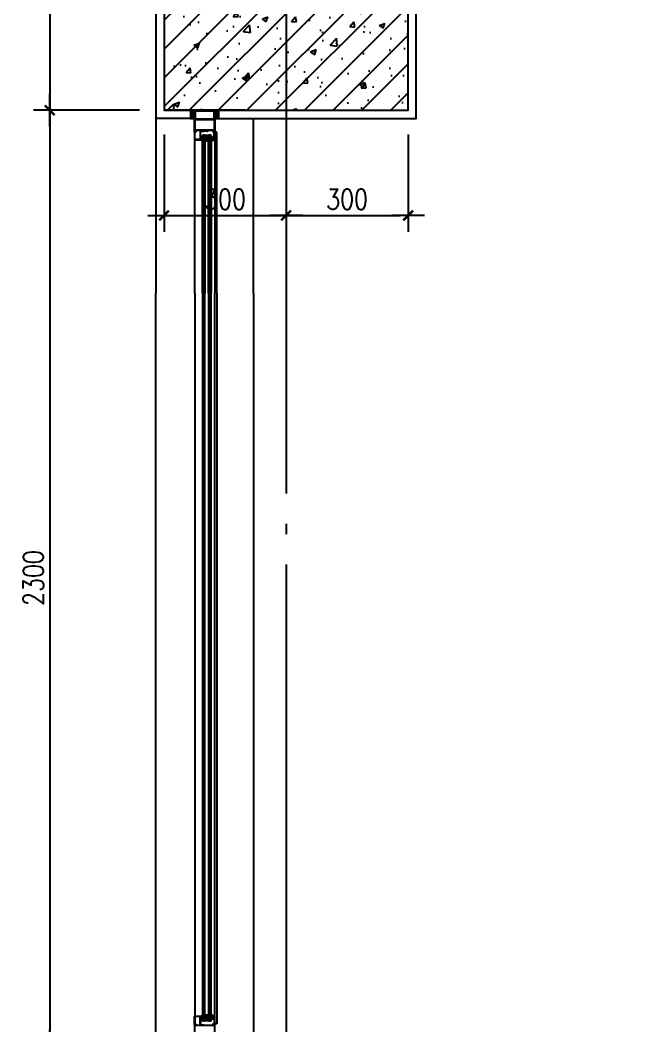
# Model space of a CAD drawing. Extents: x 447078 to 1776277, y 243534 to 519428.
# Drawn here: x 531921 to 533446, y 303742 to 306214 of the extents above; entities that cross this region are included whole.
import ezdxf

# ---------------------------------------------------------------- set-up
doc = ezdxf.new("R2010")
doc.units = 0
doc.header["$LTSCALE"] = 1000
doc.header["$MEASUREMENT"] = 0
doc.linetypes.add('$2$CCDID0GLB00001', pattern=[30, 26.5, -1.5, 0.5, -1.5])
doc.layers.get('Defpoints').update_dxf_attribs({"color": 2, "lineweight": 15})
for name, color, linetype in [('$2$G-GRID', 1, '$2$CCDID0GLB00001'), ('A-SURF', 6, 'Continuous'), ('A-WALL', 140, 'Continuous'), ('A-WALL-HATH', 8, 'Continuous'), ('G-0-XREF', 2, 'Continuous'), ('PUB_DIM', 3, 'Continuous'), ('节点大样$0$ELEV-THIN', 252, 'Continuous')]:
    doc.layers.add(name, color=color, linetype=linetype)
doc.styles.add('CCDI_T_G02', font='simplex.shx', dxfattribs={"width": 0.8, "bigfont": 'zjdz.shx'})
doc.dimstyles.new('CCDI_DIMN_20$0', dxfattribs={"dimscale": 0.2, "dimtxt": 250, "dimasz": 100, "dimexe": 200, "dimexo": 300, "dimgap": 75, "dimtad": 1, "dimdec": 0, "dimzin": 0, "dimdsep": 46, "dimtxsty": 'CCDI_T_G02', "dimblk": 'TICK-3', "dimcen": 0, "dimclrd": 256, "dimclre": 256, "dimclrt": 7, "dimazin": 0, "dimtfac": 0.5, "dimtdec": 0, "dimtix": 1, "dimtmove": 2, "dimatfit": 0, "dimldrblk": 'TICK-arow', "dimfxl": 200, "dimtvp": 1, "dimtolj": 1, "dimtzin": 0, "dimlwd": -1, "dimlwe": -1, "dimarcsym": 0})
pattern_1 = [(45, (-662809.7657, -273124.5073), (0.7954951288, -0.7954951288), []), (315, (-662809.7657, -273124.5073), (-0.7954951288, -0.7954951288), [])]

# ---------------------------------------------------------------- blocks, each defined once
blk = doc.blocks.new('TICK-3')
blk.add_line((2, 0), (-2, 0))
at = {"const_width": 0.3}
blk.add_lwpolyline([(0.6, 0.6), (-0.6, -0.6)], dxfattribs=at)
blk = doc.blocks.new('*D3589')
at = {"layer": 'Defpoints', "color": 0}
for p in [(532274.3, 306992.5), (531993.4, 305992.5), (532274.3, 305992.5)]:
    blk.add_point(p, dxfattribs=at)
at = {"layer": 'PUB_DIM'}
for p, q in [((532214.3, 306992.5), (531953.4, 306992.5)), ((531993.4, 306972.5), (531993.4, 306012.5)), ((532214.3, 305992.5), (531953.4, 305992.5))]:
    blk.add_line(p, q, dxfattribs=at)
at = {"layer": 'PUB_DIM', "xscale": 20, "yscale": 20, "zscale": 20}
for p, rotation in [((531993.4, 306992.5), 90), ((531993.4, 305992.5), 270)]:
    blk.add_blockref('TICK-3', p, dxfattribs=dict(at, rotation=rotation))
at = {"layer": 'PUB_DIM', "color": 7, "insert": (531953.4, 306492.5), "char_height": 50, "attachment_point": 5, "rotation": 90, "style": 'CCDI_T_G02'}
blk.add_mtext('\\A1;1000', dxfattribs=at)
blk = doc.blocks.new('TICK-arow')
blk.add_line((-1, 0), (0, 0))
blk.add_lwpolyline([(0, 0, 0, 1, 0), (-3, 0, 0, 0, 0)], format="xyseb")
blk = doc.blocks.new('*D3591')
at = {"layer": 'Defpoints', "color": 0}
for p in [(532274.3, 305992.5), (532574.3, 305992.5), (532574.3, 305733.8)]:
    blk.add_point(p, dxfattribs=at)
at = {"layer": 'PUB_DIM'}
for p, q in [((532274.3, 305932.5), (532274.3, 305693.8)), ((532574.3, 305932.5), (532574.3, 305693.8)), ((532294.3, 305733.8), (532554.3, 305733.8))]:
    blk.add_line(p, q, dxfattribs=at)
at = {"layer": 'PUB_DIM', "xscale": 20, "yscale": 20, "zscale": 20, "rotation": 180}
blk.add_blockref('TICK-3', (532274.3, 305733.8), dxfattribs=at)
at = {"layer": 'PUB_DIM', "xscale": 20, "yscale": 20, "zscale": 20}
blk.add_blockref('TICK-3', (532574.3, 305733.8), dxfattribs=at)
at = {"layer": 'PUB_DIM', "color": 7, "insert": (532424.3, 305773.8), "char_height": 50, "attachment_point": 5, "style": 'CCDI_T_G02'}
blk.add_mtext('\\A1;300', dxfattribs=at)
blk = doc.blocks.new('*D3676')
at = {"layer": 'Defpoints', "color": 0}
for p in [(532574.3, 305992.5), (532874.3, 305992.5), (532874.3, 305733.8)]:
    blk.add_point(p, dxfattribs=at)
at = {"layer": 'PUB_DIM'}
for p, q in [((532574.3, 305932.5), (532574.3, 305693.8)), ((532874.3, 305932.5), (532874.3, 305693.8)), ((532594.3, 305733.8), (532854.3, 305733.8))]:
    blk.add_line(p, q, dxfattribs=at)
at = {"layer": 'PUB_DIM', "xscale": 20, "yscale": 20, "zscale": 20, "rotation": 180}
blk.add_blockref('TICK-3', (532574.3, 305733.8), dxfattribs=at)
at = {"layer": 'PUB_DIM', "xscale": 20, "yscale": 20, "zscale": 20}
blk.add_blockref('TICK-3', (532874.3, 305733.8), dxfattribs=at)
at = {"layer": 'PUB_DIM', "color": 7, "insert": (532724.3, 305773.8), "char_height": 50, "attachment_point": 5, "style": 'CCDI_T_G02'}
blk.add_mtext('\\A1;300', dxfattribs=at)
blk = doc.blocks.new('*D3688')
at = {"layer": 'Defpoints', "color": 0}
for p in [(532274.3, 305992.5), (531993.4, 303692.5), (532274.3, 303692.5)]:
    blk.add_point(p, dxfattribs=at)
at = {"layer": 'PUB_DIM'}
for p, q in [((532214.3, 305992.5), (531953.4, 305992.5)), ((531993.4, 305972.5), (531993.4, 303712.5)), ((532214.3, 303692.5), (531953.4, 303692.5))]:
    blk.add_line(p, q, dxfattribs=at)
at = {"layer": 'PUB_DIM', "xscale": 20, "yscale": 20, "zscale": 20}
for p, rotation in [((531993.4, 305992.5), 90), ((531993.4, 303692.5), 270)]:
    blk.add_blockref('TICK-3', p, dxfattribs=dict(at, rotation=rotation))
at = {"layer": 'PUB_DIM', "color": 7, "insert": (531953.4, 304842.5), "char_height": 50, "attachment_point": 5, "rotation": 90, "style": 'CCDI_T_G02'}
blk.add_mtext('\\A1;2300', dxfattribs=at)

msp = doc.modelspace()

# ---------------------------------------------------------------- hatches: boundary and pattern name
at = {"layer": 'A-WALL-HATH'}
h = msp.add_hatch(dxfattribs=at)
h.set_pattern_fill('钢筋混凝土', color=256, scale=20)
h.set_pattern_definition([(45, (1074569.894, 325249.9), (-35.355339, 35.355339), []), (50, (1074569.89, 325249.9), (143.452037, -12.550427), [15, -165]), (355, (1074569.9, 325249.9), (-27.750267, 150.438427), [12, -132]), (100.4514, (1074581.85, 325248.86), (115.701876, 137.88791), [12.748038, -140.228422]), (46.1842, (1074569.9, 325289.9), (213.44821, -33.1038), [22.5, -247.5]), (96.6356, (1074587.68, 325287.14), (186.93254, 194.823574), [19.12206, -210.3426]), (351.1842, (1074569.9, 325289.9), (186.93239, 194.82372), [18, -198]), (21, (1074589.89, 325279.9), (119.38141, -80.523778), [15, -165]), (326, (1074589.9, 325279.9), (48.663066, 145.03001), [12, -132]), (71.4514, (1074599.84, 325273.19), (168.044526, 64.5061), [12.748038, -140.228422]), (37.5, (1074569.894, 325249.9), (2.431971, 66.578771), [0, -130.4, 0, -134, 0, -132.5]), (7.5, (1074569.894, 325249.9), (52.6139075, 78.882342), [0, -76.4, 0, -127.4, 0, -50.5]), (327.5, (1074525.294, 325249.9), (106.764487, -4.5109743), [0, -50, 0, -156, 0, -207]), (317.5, (1074505.29, 325249.9), (116.637234, 20.020996), [0, -65, 0, -103.6, 0, -147])])
h.paths.add_polyline_path([(532874.3, 305992.5), (532874.3, 306842.5), (533446.2, 306842.5), (533446.2, 306992.5), (532474.3, 306992.5), (532474.3, 307392.5), (532274.3, 307392.5), (532275.7, 305992.5)])
at = {"layer": '节点大样$0$ELEV-THIN'}
h = msp.add_hatch(dxfattribs=at)
h.set_pattern_fill('ANSI37', color=256, scale=9, angle=90, style=0)
h.set_pattern_definition(pattern_1)
h.paths.add_polyline_path([(532349.3, 305992.5), (532339.3, 305992.5), (532339.3, 305972.5), (532349.3, 305972.5)])
h = msp.add_hatch(dxfattribs=at)
h.set_pattern_fill('ANSI37', color=256, scale=9, angle=90, style=0)
h.set_pattern_definition(pattern_1)
h.paths.add_polyline_path([(532399.3, 305992.5), (532399.3, 305972.5), (532409.3, 305972.5), (532409.3, 305992.5)])
h = msp.add_hatch(dxfattribs=at)
h.set_pattern_fill('ANSI37', color=256, scale=9, angle=90, style=0)
h.set_pattern_definition([(135, (-782051.2713, -279368.4939), (-0.7954951288, -0.7954951288), []), (225, (-782051.2713, -279368.4939), (0.7954951288, -0.7954951288), [])])
edge = h.paths.add_edge_path()
edge.add_line((532364.3, 305919.9), (532364.3, 305921.6))
edge.add_ellipse((532363.8, 305921.6), major_axis=(0.354, 0.354), ratio=1, start_angle=315, end_angle=328.7542)
edge.add_line((532364.3, 305921.8), (532364.3, 305921.8))
edge.add_ellipse((532364.8, 305921.9), major_axis=(-0.354, 0.354), ratio=1, start_angle=58.7542, end_angle=135)
edge.add_line((532364.8, 305921.4), (532368.3, 305921.4))
edge.add_ellipse((532368.3, 305921.9), major_axis=(-0.354, 0.354), ratio=1, start_angle=135, end_angle=225)
edge.add_line((532368.8, 305921.9), (532368.8, 305919.9))
edge.add_line((532368.8, 305919.9), (532364.3, 305919.9))
edge = h.paths.add_edge_path()
edge.add_ellipse((532363.8, 305919.9), major_axis=(-0.354, 0.354), ratio=1, start_angle=135, end_angle=225)
edge.add_line((532364.3, 305919.9), (532364.3, 305919.9))
edge.add_line((532364.3, 305919.9), (532368.8, 305919.9))
edge.add_line((532368.8, 305919.9), (532368.8, 305916))
edge.add_ellipse((532362.5, 305912.1), major_axis=(-5.2, 5.2), ratio=1, start_angle=256.5566, end_angle=305.078)
h = msp.add_hatch(dxfattribs=at)
h.set_pattern_fill('HEX', color=256, scale=3, angle=-180, style=0)
h.set_pattern_definition([(180, (-782051.27133, -279368.4939), (-2e-16, -0.649519053), [0.375, -0.75]), (300, (-782051.27133, -279368.4939), (0.56250000014, 0.3247595265), [0.375, -0.75]), (240, (-782051.64633, -279368.4939), (0.56250000014, -0.3247595265), [0.375, -0.75])])
edge = h.paths.add_edge_path()
edge.add_line((532364.3, 305921.9), (532364.3, 305925.9))
edge.add_ellipse((532364.8, 305925.9), major_axis=(-0.354, 0.354), ratio=1, start_angle=-45, end_angle=45, ccw=False)
edge.add_line((532364.8, 305926.4), (532368.3, 305926.4))
edge.add_ellipse((532368.3, 305925.9), major_axis=(0.354, 0.354), ratio=1, start_angle=315, end_angle=405, ccw=False)
edge.add_line((532368.8, 305925.9), (532368.8, 305921.9))
edge.add_ellipse((532368.3, 305921.9), major_axis=(-0.354, 0.354), ratio=1, start_angle=135, end_angle=225, ccw=False)
edge.add_line((532368.3, 305921.4), (532364.8, 305921.4))
edge.add_ellipse((532364.8, 305921.9), major_axis=(0.354, 0.354), ratio=1, start_angle=135, end_angle=225, ccw=False)
h = msp.add_hatch(dxfattribs=at)
h.set_pattern_fill('ANSI37', color=256, scale=9, angle=90, style=0)
h.set_pattern_definition([(45, (-740867.6302, -279371.4939), (0.7954951288, -0.7954951288), []), (315, (-740867.6302, -279371.4939), (-0.7954951288, -0.7954951288), [])])
h.paths.add_polyline_path([(532374.8, 305923.7), (532374.8, 305930.4), (532383.8, 305930.4), (532383.8, 305923.7)])
h = msp.add_hatch(dxfattribs=at)
h.set_pattern_fill('HEX', color=256, scale=3, angle=-180, style=0)
h.set_pattern_definition([(360, (-740867.6302, -279371.4939), (-1e-17, -0.649519053), [0.375, -0.75]), (240, (-740867.6302, -279371.4939), (-0.56250000014, 0.3247595265), [0.375, -0.75]), (300, (-740867.2552, -279371.4939), (-0.56250000014, -0.3247595265), [0.375, -0.75])])
edge = h.paths.add_edge_path()
edge.add_ellipse((532383.3, 305917), major_axis=(-0.0707, 0.0707), ratio=1, start_angle=135, end_angle=225, ccw=False)
edge.add_line((532383.3, 305916.9), (532375.3, 305916.9))
edge.add_ellipse((532375.3, 305917), major_axis=(-0.0707, 0.0707), ratio=1, start_angle=45, end_angle=135, ccw=False)
edge.add_line((532375.2, 305917), (532375.2, 305923.2))
edge.add_ellipse((532375.3, 305923.2), major_axis=(-0.0707, 0.0707), ratio=1, start_angle=-45, end_angle=45, ccw=False)
edge.add_line((532375.3, 305923.3), (532383.3, 305923.3))
edge.add_ellipse((532383.3, 305923.2), major_axis=(0.0707, 0.0707), ratio=1, start_angle=315, end_angle=405, ccw=False)
edge.add_line((532383.4, 305923.2), (532383.4, 305917))
h = msp.add_hatch(dxfattribs=at)
h.set_pattern_fill('HEX', color=256, scale=3, angle=-180, style=0)
h.set_pattern_definition([(6e-14, (-746894.1795, -330366.1624), (2e-16, -0.649519053), [0.375, -0.75]), (240, (-746894.1795, -330366.1624), (-0.56250000014, 0.3247595265), [0.375, -0.75]), (300, (-746893.8045, -330366.1624), (-0.56250000014, -0.3247595265), [0.375, -0.75])])
edge = h.paths.add_edge_path()
edge.add_ellipse((532390.3, 305925.9), major_axis=(-0.354, 0.354), ratio=1, start_angle=-45, end_angle=45)
edge.add_line((532389.8, 305925.9), (532389.8, 305921.9))
edge.add_ellipse((532390.3, 305921.9), major_axis=(-0.354, 0.354), ratio=1, start_angle=45, end_angle=135)
edge.add_line((532390.3, 305921.4), (532395.8, 305921.4))
edge.add_line((532395.8, 305921.4), (532395.8, 305921.6))
edge.add_ellipse((532396.3, 305921.6), major_axis=(0.354, 0.354), ratio=1, start_angle=-45, end_angle=135, ccw=False)
edge.add_line((532396.8, 305921.6), (532396.8, 305921.4))
edge.add_line((532396.8, 305921.4), (532396.9, 305921.4))
edge.add_ellipse((532396.9, 305921.9), major_axis=(-0.354, 0.354), ratio=1, start_angle=135, end_angle=225)
edge.add_line((532397.4, 305921.9), (532397.4, 305925.7))
edge.add_line((532397.4, 305925.7), (532396.8, 305925.7))
edge.add_line((532396.8, 305925.7), (532396.8, 305925))
edge.add_ellipse((532396.3, 305925), major_axis=(-0.354, 0.354), ratio=1, start_angle=45, end_angle=225, ccw=False)
edge.add_line((532395.8, 305925), (532395.8, 305926.4))
edge.add_line((532395.8, 305926.4), (532390.3, 305926.4))
h = msp.add_hatch(dxfattribs=at)
h.set_pattern_fill('ANSI37', color=256, scale=9, angle=90, style=0)
h.set_pattern_definition([(135, (-782051.2713, -280724.2113), (-0.7954951288, -0.7954951288), []), (225, (-782051.2713, -280724.2113), (0.7954951288, -0.7954951288), [])])
edge = h.paths.add_edge_path()
edge.add_line((532364.3, 303765), (532364.3, 303763.3))
edge.add_ellipse((532363.8, 303763.3), major_axis=(0.354, -0.354), ratio=1, start_angle=31.2458, end_angle=45, ccw=False)
edge.add_line((532364.3, 303763.2), (532364.3, 303763.2))
edge.add_ellipse((532364.8, 303763), major_axis=(-0.354, -0.354), ratio=1, start_angle=225, end_angle=301.2458, ccw=False)
edge.add_line((532364.8, 303763.5), (532368.3, 303763.5))
edge.add_ellipse((532368.3, 303763), major_axis=(-0.354, -0.354), ratio=1, start_angle=135, end_angle=225, ccw=False)
edge.add_line((532368.8, 303763), (532368.8, 303765))
edge.add_line((532368.8, 303765), (532364.3, 303765))
edge = h.paths.add_edge_path()
edge.add_ellipse((532363.8, 303765), major_axis=(-0.354, -0.354), ratio=1, start_angle=135, end_angle=225, ccw=False)
edge.add_line((532364.3, 303765), (532364.3, 303765))
edge.add_line((532364.3, 303765), (532368.8, 303765))
edge.add_line((532368.8, 303765), (532368.8, 303768.9))
edge.add_ellipse((532362.5, 303772.8), major_axis=(-5.2, -5.2), ratio=1, start_angle=54.922, end_angle=103.4434, ccw=False)
h = msp.add_hatch(dxfattribs=at)
h.set_pattern_fill('HEX', color=256, scale=3, angle=-180, style=0)
h.set_pattern_definition([(180, (-782051.27133, -280724.2113), (-2e-16, -0.649519053), [0.375, -0.75]), (300, (-782051.27133, -280724.2113), (0.56250000014, 0.3247595265), [0.375, -0.75]), (240, (-782051.64633, -280724.2113), (0.56250000014, -0.3247595265), [0.375, -0.75])])
edge = h.paths.add_edge_path()
edge.add_line((532364.3, 303763), (532364.3, 303759))
edge.add_ellipse((532364.8, 303759), major_axis=(-0.354, -0.354), ratio=1, start_angle=315, end_angle=405)
edge.add_line((532364.8, 303758.5), (532368.3, 303758.5))
edge.add_ellipse((532368.3, 303759), major_axis=(0.354, -0.354), ratio=1, start_angle=-45, end_angle=45)
edge.add_line((532368.8, 303759), (532368.8, 303763))
edge.add_ellipse((532368.3, 303763), major_axis=(-0.354, -0.354), ratio=1, start_angle=135, end_angle=225)
edge.add_line((532368.3, 303763.5), (532364.8, 303763.5))
edge.add_ellipse((532364.8, 303763), major_axis=(0.354, -0.354), ratio=1, start_angle=135, end_angle=225)
h = msp.add_hatch(dxfattribs=at)
h.set_pattern_fill('ANSI37', color=256, scale=9, angle=90, style=0)
h.set_pattern_definition([(45, (-740867.6302, -280727.2113), (0.7954951288, -0.7954951288), []), (315, (-740867.6302, -280727.2113), (-0.7954951288, -0.7954951288), [])])
h.paths.add_polyline_path([(532374.8, 303761.2), (532374.8, 303754.5), (532383.8, 303754.5), (532383.8, 303761.2)])
h = msp.add_hatch(dxfattribs=at)
h.set_pattern_fill('HEX', color=256, scale=3, angle=-180, style=0)
h.set_pattern_definition([(360, (-740867.6302, -280727.2113), (-1e-17, -0.649519053), [0.375, -0.75]), (240, (-740867.6302, -280727.2113), (-0.56250000014, 0.3247595265), [0.375, -0.75]), (300, (-740867.2552, -280727.2113), (-0.56250000014, -0.3247595265), [0.375, -0.75])])
edge = h.paths.add_edge_path()
edge.add_ellipse((532383.3, 303767.9), major_axis=(-0.0707, -0.0707), ratio=1, start_angle=135, end_angle=225)
edge.add_line((532383.3, 303768), (532375.3, 303768))
edge.add_ellipse((532375.3, 303767.9), major_axis=(-0.0707, -0.0707), ratio=1, start_angle=225, end_angle=315)
edge.add_line((532375.2, 303767.9), (532375.2, 303761.7))
edge.add_ellipse((532375.3, 303761.7), major_axis=(-0.0707, -0.0707), ratio=1, start_angle=315, end_angle=405)
edge.add_line((532375.3, 303761.6), (532383.3, 303761.6))
edge.add_ellipse((532383.3, 303761.7), major_axis=(0.0707, -0.0707), ratio=1, start_angle=-45, end_angle=45)
edge.add_line((532383.4, 303761.7), (532383.4, 303767.9))
h = msp.add_hatch(dxfattribs=at)
h.set_pattern_fill('HEX', color=256, scale=3, angle=-180, style=0)
h.set_pattern_definition([(6e-14, (-746894.1795, -331721.87984), (2e-16, -0.649519053), [0.375, -0.75]), (240, (-746894.1795, -331721.87984), (-0.56250000014, 0.3247595265), [0.375, -0.75]), (300, (-746893.8045, -331721.87984), (-0.56250000014, -0.3247595265), [0.375, -0.75])])
edge = h.paths.add_edge_path()
edge.add_ellipse((532390.3, 303759), major_axis=(-0.354, -0.354), ratio=1, start_angle=315, end_angle=405, ccw=False)
edge.add_line((532389.8, 303759), (532389.8, 303763))
edge.add_ellipse((532390.3, 303763), major_axis=(-0.354, -0.354), ratio=1, start_angle=225, end_angle=315, ccw=False)
edge.add_line((532390.3, 303763.5), (532395.8, 303763.5))
edge.add_line((532395.8, 303763.5), (532395.8, 303763.3))
edge.add_ellipse((532396.3, 303763.3), major_axis=(0.354, -0.354), ratio=1, start_angle=225, end_angle=405)
edge.add_line((532396.8, 303763.3), (532396.8, 303763.5))
edge.add_line((532396.8, 303763.5), (532396.9, 303763.5))
edge.add_ellipse((532396.9, 303763), major_axis=(-0.354, -0.354), ratio=1, start_angle=135, end_angle=225, ccw=False)
edge.add_line((532397.4, 303763), (532397.4, 303759.3))
edge.add_line((532397.4, 303759.3), (532396.8, 303759.3))
edge.add_line((532396.8, 303759.3), (532396.8, 303759.9))
edge.add_ellipse((532396.3, 303759.9), major_axis=(-0.354, -0.354), ratio=1, start_angle=135, end_angle=315)
edge.add_line((532395.8, 303759.9), (532395.8, 303758.5))
edge.add_line((532395.8, 303758.5), (532390.3, 303758.5))

# ---------------------------------------------------------------- linework, layer by layer
at = {"layer": '$2$G-GRID', "ltscale": 0.05}
msp.add_line((532574.3, 307875.8), (532574.3, 302054.4), dxfattribs=at)
at = {"layer": 'A-SURF'}
for p, q in [((532339.3, 305972.5), (532254.3, 305972.5)), ((532399.3, 305972.5), (532494.3, 305972.5))]:
    msp.add_line(p, q, dxfattribs=at)
for points in [[(532494.3, 307292.5), (532494.3, 307412.5), (532254.3, 307442.5), (532254.3, 305972.5)], [(532494.3, 305972.5), (532894.3, 305972.5), (532894.3, 306822.5), (533446.2, 306822.5)]]:
    msp.add_lwpolyline(points, dxfattribs=at)
at = {"layer": 'A-WALL'}
msp.add_line((532474.3, 305992.5), (532274.3, 305992.5), dxfattribs=at)
msp.add_line((532474.3, 305992.5), (532274.3, 305992.5), dxfattribs=at)
msp.add_lwpolyline([(533446.2, 306992.5), (532474.3, 306992.5), (532474.3, 307392.5), (532274.3, 307392.5), (532274.3, 305992.5), (532874.3, 305992.5), (532874.3, 306842.5), (533446.2, 306842.5)], dxfattribs=at)
at = {"layer": 'G-0-XREF', "ltscale": 5}
for p, q in [((532254.3, 305972.5), (532254.3, 305542.5)), ((532494.3, 305542.5), (532494.3, 305972.5)), ((532254.3, 303712.5), (532254.3, 305542.5)), ((532494.3, 305542.5), (532494.3, 303712.5))]:
    msp.add_line(p, q, dxfattribs=at)
at = {"layer": '节点大样$0$ELEV-THIN'}
for p, q in [((532349.3, 305950), (532349.3, 305992.5)), ((532349.3, 305992.5), (532399.3, 305992.5)), ((532350.7, 305991.1), (532350.7, 305971.5)), ((532350.7, 305991.1), (532397.9, 305991.1)), ((532397.9, 305971.5), (532397.9, 305991.1)), ((532399.3, 305992.5), (532399.3, 305920)), ((532349.3, 305939), (532349.3, 305967.5)), ((532350.7, 305971.5), (532397.9, 305971.5)), ((532399.3, 305967.5), (532399.3, 305920)), ((532351.1, 305939), (532349.3, 305939)), ((532351.9, 305939.7), (532351.1, 305939)), ((532351.4, 305941.7), (532352, 305940.7)), ((532397, 305942.5), (532351.8, 305942.5)), ((532394.9, 305939.9), (532397.2, 305940.8)), ((532397.4, 305939), (532395.1, 305939)), ((532397.5, 305941.3), (532397.5, 305942)), ((532397.9, 305926.8), (532397.9, 305938.5)), ((532399.3, 305938.5), (532399.3, 305542.5)), ((532404.3, 305938.5), (532399.3, 305938.5)), ((532404.3, 305542.5), (532404.3, 305938.5)), ((532349.8, 305542.5), (532349.8, 305919.4)), ((532369.8, 305931.4), (532368.8, 305930.4)), ((532368.8, 305542.5), (532368.8, 305930.4)), ((532369.8, 305542.5), (532369.8, 305931.4)), ((532373.8, 305931.4), (532369.8, 305931.4)), ((532373.8, 305931.4), (532373.8, 305542.5)), ((532374.8, 305930.4), (532374.8, 305542.5)), ((532383.8, 305930.4), (532374.8, 305930.4)), ((532384.8, 305931.4), (532383.8, 305930.4)), ((532383.8, 305542.5), (532383.8, 305930.4)), ((532384.8, 305931.4), (532384.8, 305542.5)), ((532388.8, 305931.4), (532384.8, 305931.4)), ((532388.8, 305542.5), (532388.8, 305931.4)), ((532389.8, 305930.4), (532388.8, 305931.4)), ((532389.8, 305930.4), (532389.8, 305542.5)), ((532395.8, 305924.7), (532395.8, 305926.1)), ((532395.8, 305920), (532395.8, 305921.3)), ((532396.3, 305926.6), (532397.7, 305926.6)), ((532398.8, 305919.5), (532396.3, 305919.5)), ((532398, 305925.4), (532396.8, 305925.4)), ((532396.8, 305925.4), (532396.8, 305924.7)), ((532396.8, 305921.3), (532396.8, 305920.7)), ((532396.8, 305920.7), (532398, 305920.7)), ((532398, 305920.7), (532398, 305925.4)), ((532349.8, 305542.5), (532349.8, 303765.5)), ((532368.8, 305542.5), (532368.8, 303754.5)), ((532369.8, 305542.5), (532369.8, 303753.5)), ((532373.8, 303753.5), (532373.8, 305542.5)), ((532374.8, 303754.5), (532374.8, 305542.5)), ((532383.8, 305542.5), (532383.8, 303754.5)), ((532384.8, 303753.5), (532384.8, 305542.5)), ((532388.8, 305542.5), (532388.8, 303753.5)), ((532389.8, 303754.5), (532389.8, 305542.5)), ((532399.3, 303746.5), (532399.3, 305542.5)), ((532404.3, 305542.5), (532404.3, 303746.5)), ((532395.8, 303765), (532395.8, 303763.6)), ((532395.8, 303760.2), (532395.8, 303758.8)), ((532398.8, 303765.5), (532396.3, 303765.5)), ((532396.3, 303758.3), (532397.7, 303758.3)), ((532396.8, 303763.6), (532396.8, 303764.3)), ((532396.8, 303764.3), (532398, 303764.3)), ((532396.8, 303759.5), (532396.8, 303760.2)), ((532398, 303759.5), (532396.8, 303759.5)), ((532397.9, 303758.1), (532397.9, 303746.5)), ((532398, 303764.3), (532398, 303759.5)), ((532399.3, 303717.5), (532399.3, 303765)), ((532399.3, 303692.5), (532399.3, 303765)), ((532351.1, 303746), (532349.3, 303746)), ((532349.3, 303746), (532349.3, 303717.5)), ((532351.9, 303745.2), (532351.1, 303746)), ((532351.4, 303743.2), (532352, 303744.2)), ((532397, 303742.5), (532351.8, 303742.5)), ((532369.8, 303753.5), (532368.8, 303754.5)), ((532373.8, 303753.5), (532369.8, 303753.5)), ((532383.8, 303754.5), (532374.8, 303754.5)), ((532384.8, 303753.5), (532383.8, 303754.5)), ((532388.8, 303753.5), (532384.8, 303753.5)), ((532389.8, 303754.5), (532388.8, 303753.5)), ((532394.9, 303745), (532397.2, 303744.1)), ((532397.4, 303746), (532395.1, 303746)), ((532397.5, 303743.6), (532397.5, 303743)), ((532404.3, 303746.5), (532399.3, 303746.5))]:
    msp.add_line(p, q, dxfattribs=at)
for points in [[(532349.3, 305992.5), (532339.3, 305992.5), (532339.3, 305972.5), (532349.3, 305972.5)], [(532409.3, 305992.5), (532397.9, 305992.5)], [(532409.3, 305972.5), (532409.3, 305992.5)], [(532409.3, 305972.5), (532399.3, 305972.5)], [(532374.8, 305930.4), (532373.8, 305931.4)], [(532374.8, 303754.5), (532373.8, 303753.5)]]:
    msp.add_lwpolyline(points, dxfattribs=at)
for points in [[(532350.7, 305970.1), (532397.9, 305970.1), (532397.9, 305944.4, -0.414214), (532397.4, 305943.9), (532351.2, 305943.9, -0.414214), (532350.7, 305944.4)], [(532364.3, 305920.7, 0.414214), (532364.1, 305920.9), (532364, 305920.9, -0.556743), (532363.8, 305921.2), (532364.3, 305922.1, 0.556743), (532364.1, 305922.4), (532364, 305922.4, -0.556743), (532363.8, 305922.7), (532364.3, 305923.6, 0.556743), (532364.1, 305923.9), (532364, 305923.9, -0.556743), (532363.8, 305924.2), (532364.3, 305925.1, 0.556743), (532364.1, 305925.4), (532364, 305925.4, -0.556743), (532363.8, 305925.7), (532364.3, 305926.6, 0.556743), (532364.1, 305926.9), (532364, 305926.9, -0.556743), (532363.8, 305927.2), (532364.3, 305928.1, 0.556743), (532364.1, 305928.4), (532364, 305928.4, -0.414214), (532363.8, 305928.6), (532363.8, 305939.5, -0.388879), (532364.3, 305940), (532381, 305941.5, -0.169586), (532381.3, 305941.4, 1.408437), (532381.6, 305942.6), (532364.1, 305941.1, 0.388879), (532362.8, 305939.6), (532362.8, 305920.9, -0.414214), (532362.3, 305920.4), (532350.9, 305920.4, -0.414214), (532350.4, 305920.9), (532350.4, 305937.8, -0.414214), (532350.9, 305938.3), (532351.2, 305938.3, 0.198912), (532351.5, 305938.5), (532353.2, 305940.1, 0.339454), (532353.3, 305941.3), (532352.8, 305942.2, 0.267949), (532352.4, 305942.4, 0.57735), (532351.9, 305941.6), (532352.2, 305941.1, -0.339454), (532352.1, 305940.5), (532351.3, 305939.7, -0.244698), (532350.8, 305939.5), (532349.9, 305939.7, 0.466308), (532349.3, 305939.2), (532349.3, 305919.9, 0.414214), (532349.8, 305919.4), (532363.8, 305919.4, 0.414214), (532364.3, 305919.9)], [(532364.8, 305926.4), (532368.3, 305926.4, -0.414214), (532368.8, 305925.9), (532368.8, 305921.9, -0.414214), (532368.3, 305921.4), (532364.8, 305921.4, -0.414214), (532364.3, 305921.9), (532364.3, 305925.9, -0.414214)], [(532375.3, 305916.5, -0.414214), (532374.8, 305917), (532374.8, 305923.2, -0.414214), (532375.3, 305923.7), (532383.3, 305923.7, -0.414214), (532383.8, 305923.2), (532383.8, 305917, -0.414214), (532383.3, 305916.5)], [(532375.3, 305916.9, -0.414214), (532375.2, 305917), (532375.2, 305923.2, -0.414214), (532375.3, 305923.3), (532383.3, 305923.3, -0.414214), (532383.4, 305923.2), (532383.4, 305917, -0.414214), (532383.3, 305916.9)], [(532396.9, 305926.4), (532390.3, 305926.4, 0.414214), (532389.8, 305925.9), (532389.8, 305921.9, 0.414214), (532390.3, 305921.4), (532396.9, 305921.4, 0.414214), (532397.4, 305921.9), (532397.4, 305925.9, 0.414214)], [(532364.3, 303764.2, -0.414214), (532364.1, 303764), (532364, 303764, 0.556743), (532363.8, 303763.8), (532364.3, 303762.8, -0.556743), (532364.1, 303762.5), (532364, 303762.5, 0.556743), (532363.8, 303762.3), (532364.3, 303761.3, -0.556743), (532364.1, 303761), (532364, 303761, 0.556743), (532363.8, 303760.8), (532364.3, 303759.8, -0.556743), (532364.1, 303759.5), (532364, 303759.5, 0.556743), (532363.8, 303759.3), (532364.3, 303758.3, -0.556743), (532364.1, 303758), (532364, 303758, 0.556743), (532363.8, 303757.8), (532364.3, 303756.8, -0.556743), (532364.1, 303756.5), (532364, 303756.5, 0.414214), (532363.8, 303756.3), (532363.8, 303745.4, 0.388879), (532364.3, 303744.9), (532381, 303743.4, 0.169586), (532381.3, 303743.5, -1.408437), (532381.6, 303742.3), (532364.1, 303743.8, -0.388879), (532362.8, 303745.3), (532362.8, 303764, 0.414214), (532362.3, 303764.5), (532350.9, 303764.5, 0.414214), (532350.4, 303764), (532350.4, 303747.1, 0.414214), (532350.9, 303746.6), (532351.2, 303746.6, -0.198912), (532351.5, 303746.5), (532353.2, 303744.9, -0.339454), (532353.3, 303743.7), (532352.8, 303742.8, -0.267949), (532352.4, 303742.5, -0.57735), (532351.9, 303743.3), (532352.2, 303743.8, 0.339454), (532352.1, 303744.4), (532351.3, 303745.2, 0.244698), (532350.8, 303745.4), (532349.9, 303745.2, -0.466308), (532349.3, 303745.7), (532349.3, 303765, -0.414214), (532349.8, 303765.5), (532363.8, 303765.5, -0.414214), (532364.3, 303765)], [(532364.8, 303758.5), (532368.3, 303758.5, 0.414214), (532368.8, 303759), (532368.8, 303763, 0.414214), (532368.3, 303763.5), (532364.8, 303763.5, 0.414214), (532364.3, 303763), (532364.3, 303759, 0.414214)], [(532375.3, 303768.4, 0.414214), (532374.8, 303767.9), (532374.8, 303761.7, 0.414214), (532375.3, 303761.2), (532383.3, 303761.2, 0.414214), (532383.8, 303761.7), (532383.8, 303767.9, 0.414214), (532383.3, 303768.4)], [(532375.3, 303768, 0.414214), (532375.2, 303767.9), (532375.2, 303761.7, 0.414214), (532375.3, 303761.6), (532383.3, 303761.6, 0.414214), (532383.4, 303761.7), (532383.4, 303767.9, 0.414214), (532383.3, 303768)], [(532396.9, 303758.5), (532390.3, 303758.5, -0.414214), (532389.8, 303759), (532389.8, 303763, -0.414214), (532390.3, 303763.5), (532396.9, 303763.5, -0.414214), (532397.4, 303763), (532397.4, 303759, -0.414214)]]:
    msp.add_lwpolyline(points, format="xyb", close=True, dxfattribs=at)
for centre, radius, start, end in [((532351.8, 305942), 0.5, 90, 210), ((532351.3, 305940.3), 0.8, 315, 30), ((532395.1, 305939.5), 0.49, 111.8014, 270), ((532397, 305942), 0.5, 0, 90), ((532397, 305941.3), 0.5, 291.8014, 0), ((532397.4, 305938.5), 0.5, 0, 90), ((532362.5, 305912.1), 7.35, 31.5566, 80.078), ((532125, 306407.1), 557.9, 298.3392, 299.1556), ((532396.3, 305926.1), 0.5, 90, 180), ((532396.3, 305924.7), 0.5, 180, 0), ((532396.3, 305921.3), 0.5, 0, 180), ((532396.3, 305920), 0.5, 180, 270), ((532397.7, 305926.8), 0.2, 270, 0), ((532398.8, 305920), 0.5, 270, 0), ((532362.5, 303772.8), 7.35, 279.922, 328.4434), ((532125, 303277.9), 557.9, 60.8444, 61.6608), ((532396.3, 303765), 0.5, 90, 180), ((532396.3, 303763.6), 0.5, 180, 0), ((532396.3, 303760.2), 0.5, 0, 180), ((532396.3, 303758.8), 0.5, 180, 270), ((532397.7, 303758.1), 0.2, 0, 90), ((532398.8, 303765), 0.5, 0, 90), ((532351.8, 303743), 0.5, 150, 270), ((532351.3, 303744.6), 0.8, 330, 45), ((532395.1, 303745.5), 0.49, 90, 248.1986), ((532397, 303743), 0.5, 270, 0), ((532397, 303743.6), 0.5, 360, 68.1986), ((532397.4, 303746.5), 0.5, 270, 0)]:
    msp.add_arc(centre, radius, start, end, dxfattribs=at)

# ---------------------------------------------------------------- dimensions: what is measured, and where the dimension line sits
at = {"layer": 'PUB_DIM'}
for base, p1, p2, picture, middle in [((531993.4, 305992.5), (532274.3, 306992.5), (532274.3, 305992.5), '*D3589', (531953.4, 306492.5)), ((531993.4, 303692.5), (532274.3, 305992.5), (532274.3, 303692.5), '*D3688', (531953.4, 304842.5))]:
    dim = msp.add_linear_dim(base=base, p1=p1, p2=p2, angle=90, dimstyle='CCDI_DIMN_20$0', dxfattribs=at)
    dim.commit()
    dim.dimension.update_dxf_attribs({"geometry": picture, "text_midpoint": middle})
for base, p1, p2, picture, middle in [((532574.3, 305733.8), (532274.3, 305992.5), (532574.3, 305992.5), '*D3591', (532424.3, 305773.8)), ((532874.3, 305733.8), (532574.3, 305992.5), (532874.3, 305992.5), '*D3676', (532724.3, 305773.8))]:
    dim = msp.add_linear_dim(base=base, p1=p1, p2=p2, dimstyle='CCDI_DIMN_20$0', dxfattribs=at)
    dim.commit()
    dim.dimension.update_dxf_attribs({"geometry": picture, "text_midpoint": middle})

doc.saveas('drawing.dxf')
